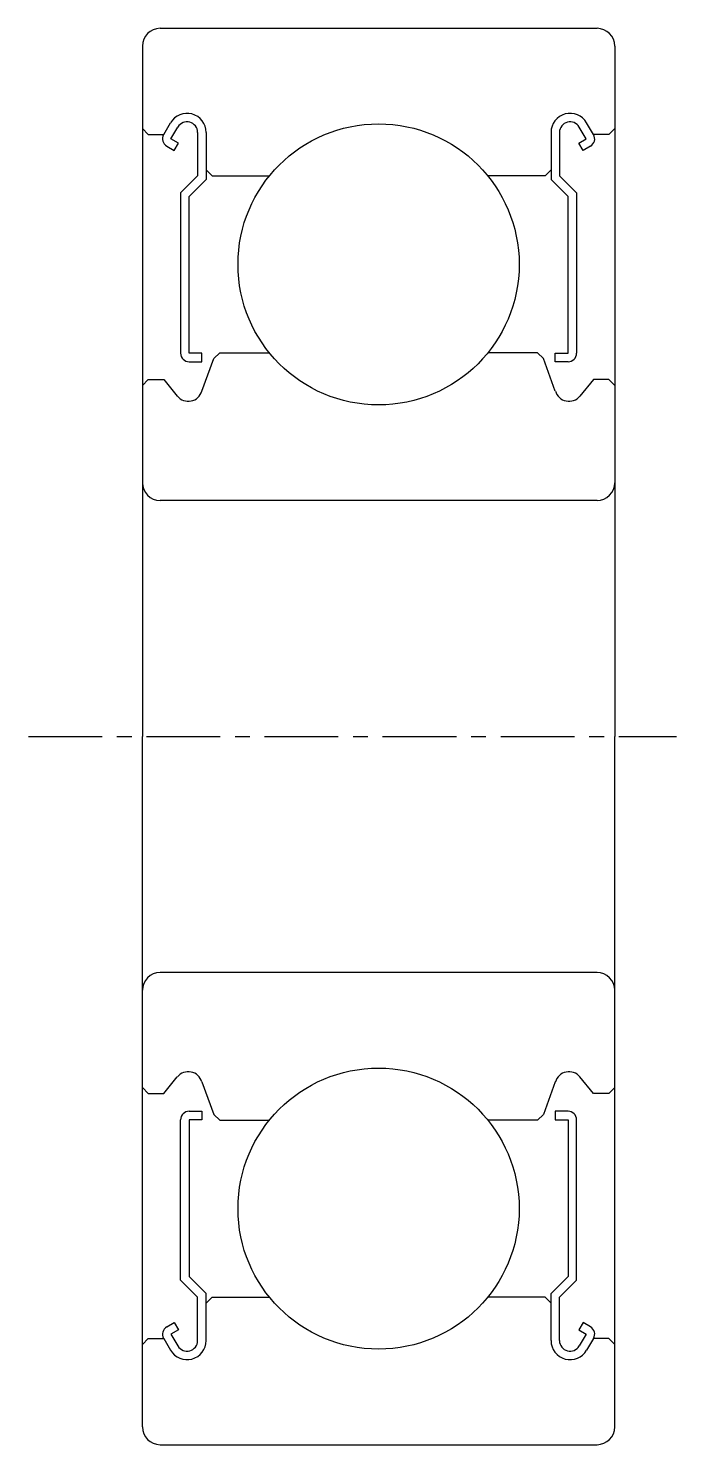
# Model space of a CAD drawing. Extents: x 88.2 to 124.9, y 87.4 to 122.4.
# Drawn here: x 113.96 to 124.94, y 98.4 to 122.4 of the extents above; entities outside this region: 2.
import ezdxf

# ---------------------------------------------------------------- set-up
doc = ezdxf.new("R2010")
doc.units = 0
doc.linetypes.add('CENTER', pattern=[2, 1.25, -0.25, 0.25, -0.25])
doc.layers.get('0').update_dxf_attribs({"linetype": 'CONTINUOUS'})
doc.layers.add('CENTER', color=1, linetype='CENTER')

msp = doc.modelspace()

# ---------------------------------------------------------------- linework, layer by layer
for p, q in [((116.191, 122.395), (123.591, 122.395)), ((115.891, 122.095), (115.891, 110.395)), ((123.891, 122.095), (123.891, 110.395)), ((116.251, 120.595), (116.368, 120.793)), ((116.375, 120.523), (116.493, 120.721)), ((123.407, 120.523), (123.289, 120.721)), ((123.531, 120.595), (123.414, 120.793)), ((115.891, 120.695), (115.991, 120.595)), ((115.991, 120.595), (116.251, 120.595)), ((116.5, 120.451), (116.375, 120.523)), ((116.826, 120.632), (116.826, 119.895)), ((116.97, 120.632), (116.97, 119.835)), ((122.812, 120.632), (122.812, 119.835)), ((122.956, 120.632), (122.956, 119.895)), ((123.282, 120.451), (123.407, 120.523)), ((123.791, 120.595), (123.531, 120.595)), ((123.891, 120.695), (123.791, 120.595)), ((116.303, 120.398), (116.428, 120.327)), ((116.428, 120.326), (116.5, 120.451)), ((123.354, 120.326), (123.282, 120.451)), ((123.479, 120.398), (123.354, 120.327)), ((116.826, 119.895), (116.538, 119.607)), ((116.97, 119.835), (116.682, 119.548)), ((116.97, 119.995), (117.07, 119.895)), ((117.07, 119.895), (118.041, 119.895)), ((122.712, 119.895), (121.74, 119.895)), ((122.812, 119.995), (122.712, 119.895)), ((122.812, 119.835), (123.099, 119.548)), ((122.956, 119.895), (123.243, 119.607)), ((116.538, 119.607), (116.538, 116.889)), ((116.682, 116.889), (116.682, 119.548)), ((123.099, 116.889), (123.099, 119.548)), ((123.243, 119.607), (123.243, 116.889)), ((116.898, 116.889), (116.682, 116.889)), ((116.898, 116.745), (116.898, 116.889)), ((117.1, 116.801), (117.2, 116.895)), ((117.2, 116.895), (118.041, 116.895)), ((122.582, 116.895), (121.74, 116.895)), ((122.682, 116.801), (122.582, 116.895)), ((122.884, 116.745), (122.884, 116.889)), ((122.884, 116.889), (123.099, 116.889)), ((116.682, 116.745), (116.898, 116.745)), ((116.898, 116.247), (117.1, 116.801)), ((122.884, 116.247), (122.682, 116.801)), ((123.099, 116.745), (122.884, 116.745)), ((115.891, 116.345), (115.991, 116.445)), ((115.991, 116.445), (116.251, 116.445)), ((116.251, 116.445), (116.482, 116.162)), ((123.531, 116.445), (123.3, 116.162)), ((123.791, 116.445), (123.531, 116.445)), ((123.891, 116.345), (123.791, 116.445)), ((123.591, 114.395), (116.191, 114.395)), ((115.891, 98.695), (115.891, 110.395)), ((123.891, 98.695), (123.891, 110.395)), ((123.591, 106.395), (116.191, 106.395)), ((115.891, 104.445), (115.991, 104.345)), ((116.251, 104.345), (116.482, 104.628)), ((116.898, 104.543), (117.1, 103.989)), ((122.884, 104.543), (122.682, 103.989)), ((123.531, 104.345), (123.3, 104.628)), ((123.891, 104.445), (123.791, 104.345)), ((123.891, 104.545), (123.891, 104.545)), ((115.991, 104.345), (116.251, 104.345)), ((123.791, 104.345), (123.531, 104.345)), ((116.682, 104.045), (116.898, 104.045)), ((116.898, 104.045), (116.898, 103.901)), ((117.1, 103.989), (117.2, 103.895)), ((122.682, 103.989), (122.582, 103.895)), ((122.884, 104.045), (122.884, 103.901)), ((123.099, 104.045), (122.884, 104.045)), ((116.538, 101.183), (116.538, 103.901)), ((116.682, 103.901), (116.682, 101.242)), ((116.898, 103.901), (116.682, 103.901)), ((117.2, 103.895), (118.041, 103.895)), ((122.582, 103.895), (121.74, 103.895)), ((122.884, 103.901), (123.099, 103.901)), ((123.099, 103.901), (123.099, 101.242)), ((123.243, 101.183), (123.243, 103.901)), ((123.891, 101.62), (123.891, 101.62)), ((116.826, 100.895), (116.538, 101.183)), ((116.97, 100.955), (116.682, 101.242)), ((122.812, 100.955), (123.099, 101.242)), ((122.956, 100.895), (123.243, 101.183)), ((116.826, 100.158), (116.826, 100.895)), ((116.97, 100.158), (116.97, 100.955)), ((116.97, 100.795), (117.07, 100.895)), ((117.07, 100.895), (118.041, 100.895)), ((122.712, 100.895), (121.74, 100.895)), ((122.812, 100.795), (122.712, 100.895)), ((122.812, 100.158), (122.812, 100.955)), ((122.956, 100.158), (122.956, 100.895)), ((116.303, 100.392), (116.428, 100.464)), ((116.5, 100.339), (116.375, 100.267)), ((116.428, 100.464), (116.5, 100.339)), ((123.354, 100.464), (123.282, 100.339)), ((123.282, 100.339), (123.407, 100.267)), ((123.479, 100.392), (123.354, 100.464)), ((115.891, 100.095), (115.991, 100.195)), ((115.991, 100.195), (116.251, 100.195)), ((116.251, 100.195), (116.368, 99.997)), ((116.375, 100.267), (116.493, 100.069)), ((123.407, 100.267), (123.289, 100.069)), ((123.531, 100.195), (123.414, 99.997)), ((123.791, 100.195), (123.531, 100.195)), ((123.891, 100.095), (123.791, 100.195)), ((116.191, 98.395), (123.591, 98.395))]:
    msp.add_line(p, q)
for centre in [(119.891, 118.395), (119.891, 102.395)]:
    msp.add_circle(centre, 2.381)
for centre, radius, start, end in [((116.191, 122.095), 0.3, 90, 180), ((123.591, 122.095), 0.3, 0, 90), ((116.647, 120.632), 0.323, 0, 150.0014), ((116.647, 120.632), 0.179, 0, 150.0026), ((123.134, 120.632), 0.323, 29.9986, 180), ((123.134, 120.632), 0.179, 29.9974, 180), ((116.375, 120.523), 0.144, 149.9888, 240.0043), ((123.407, 120.523), 0.144, 299.9957, 30.0112), ((116.682, 116.889), 0.144, 180.0001, 270), ((123.099, 116.889), 0.144, 270, 359.9999), ((116.667, 116.317), 0.241, 220.0019, 343.1525), ((123.115, 116.317), 0.241, 196.8475, 319.9981), ((116.191, 114.695), 0.3, 180, 270), ((123.591, 114.695), 0.3, 270, 0), ((116.191, 106.095), 0.3, 90, 180), ((123.591, 106.095), 0.3, 0, 90), ((116.667, 104.473), 0.241, 16.8475, 139.9981), ((123.115, 104.473), 0.241, 40.0019, 163.1525), ((116.682, 103.901), 0.144, 90, 179.9999), ((123.099, 103.901), 0.144, 0.0001, 90), ((116.375, 100.267), 0.144, 119.9957, 210.0112), ((123.407, 100.267), 0.144, 329.9888, 60.0043), ((116.647, 100.158), 0.323, 209.9986, 0), ((116.647, 100.158), 0.179, 209.9974, 0), ((123.134, 100.158), 0.323, 180, 330.0014), ((123.134, 100.158), 0.179, 180, 330.0026), ((116.191, 98.695), 0.3, 180, 270), ((123.591, 98.695), 0.3, 270, 0)]:
    msp.add_arc(centre, radius, start, end)
at = {"layer": 'CENTER', "color": 1, "linetype": 'CENTER'}
msp.add_line((113.959, 110.395), (124.939, 110.395), dxfattribs=at)

# ---------------------------------------------------------------- texts
for p in [(88.116, 91.182), (88.116, 87.432)]:
    msp.add_text('B628ZZ', height=1).set_placement(p)

doc.saveas('drawing.dxf')
